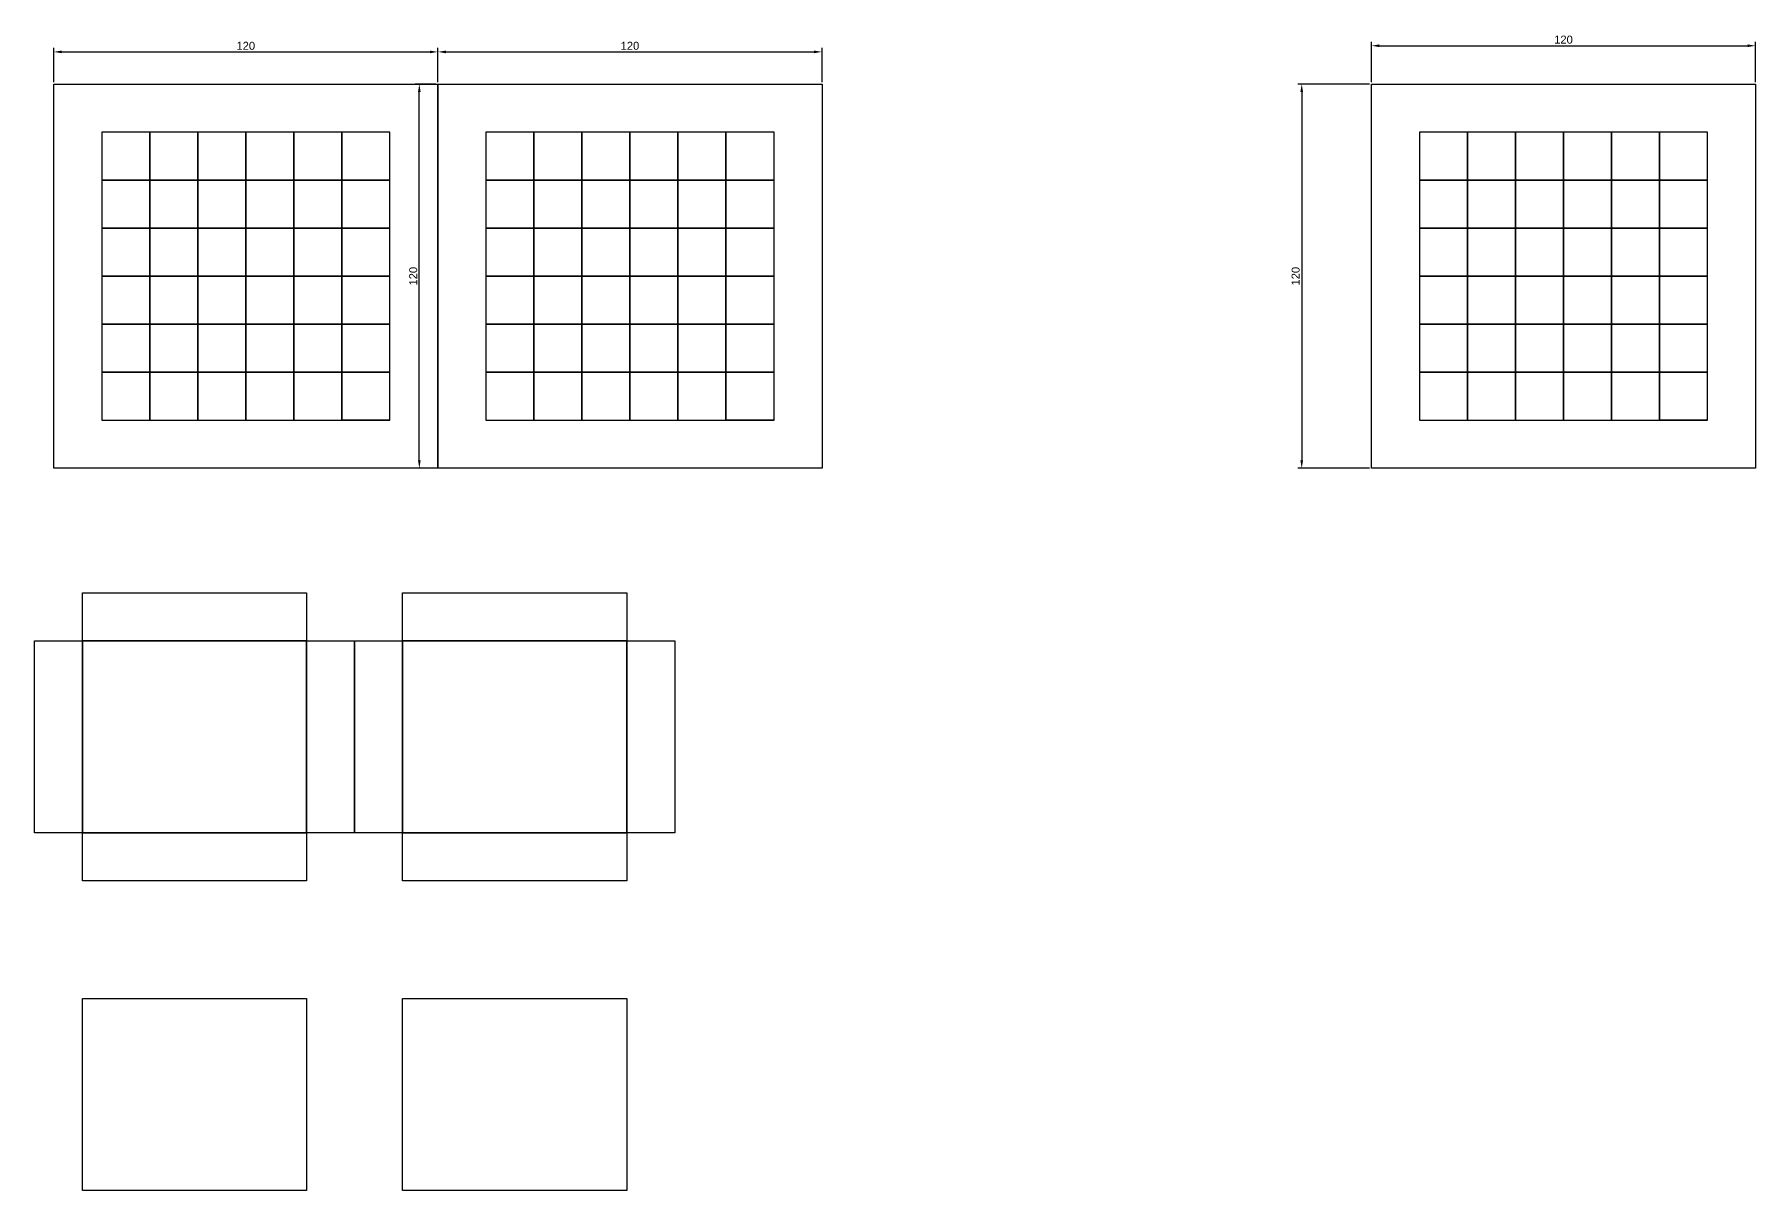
# Model space of a CAD drawing. Header units: centimetres. Extents: x 1433 to 2411, y 1897 to 2531.
# Drawn here: x 1873 to 2411, y 1897 to 2258 of the extents above; entities that cross this region are included whole.
import ezdxf

# ---------------------------------------------------------------- set-up
doc = ezdxf.new("R2010")
doc.units = ezdxf.units.CM
doc.styles.get("Standard").update_dxf_attribs({"font": 'Arial.ttf'})
doc.dimstyles.new('ISO-25', dxfattribs={"dimtxt": 2.5, "dimasz": 2.5, "dimexe": 1.25, "dimexo": 0.625, "dimtad": 1, "dimtxsty": 'Standard', "dimcen": 2.5, "dimadec": 0, "dimazin": 0, "dimtfac": 1, "dimtmove": 0, "dimatfit": 3, "dimfxl": 1, "dimarcsym": 0})

# ---------------------------------------------------------------- blocks, each defined once
blk = doc.blocks.new('*D3')
at = {"color": 0, "lineweight": -2, "transparency": 16777216}
for p, q in [((2290.21, 2242.66), (2267.81, 2242.66)), ((2269.06, 2240.16), (2269.06, 2125.16)), ((2290.21, 2122.66), (2267.81, 2122.66))]:
    blk.add_line(p, q, dxfattribs=at)
at = {"color": 0, "transparency": 16777216}
for points in [[(2268.65, 2240.16), (2269.48, 2240.16), (2269.06, 2242.66)], [(2268.65, 2125.16), (2269.48, 2125.16), (2269.06, 2122.66)]]:
    blk.add_solid(points, dxfattribs=at)
at = {"layer": 'Defpoints', "color": 0, "transparency": 16777216}
for p in [(2290.83, 2242.66), (2269.06, 2122.66), (2290.83, 2122.66)]:
    blk.add_point(p, dxfattribs=at)
at = {"color": 0, "transparency": 16777216, "insert": (2267.17, 2182.66), "char_height": 2.5, "attachment_point": 5, "rotation": 90}
blk.add_mtext('120', dxfattribs=at)
blk = doc.blocks.new('*D4')
at = {"color": 0, "lineweight": -2, "transparency": 16777216}
for p, q in [((2290.83, 2243.29), (2290.83, 2255.88)), ((2293.33, 2254.63), (2408.33, 2254.63)), ((2410.83, 2243.29), (2410.83, 2255.88))]:
    blk.add_line(p, q, dxfattribs=at)
at = {"color": 0, "transparency": 16777216}
for points in [[(2293.33, 2255.05), (2293.33, 2254.21), (2290.83, 2254.63)], [(2408.33, 2255.05), (2408.33, 2254.21), (2410.83, 2254.63)]]:
    blk.add_solid(points, dxfattribs=at)
at = {"layer": 'Defpoints', "color": 0, "transparency": 16777216}
for p in [(2410.83, 2254.63), (2290.83, 2242.66), (2410.83, 2242.66)]:
    blk.add_point(p, dxfattribs=at)
at = {"color": 0, "transparency": 16777216, "insert": (2350.83, 2256.52), "char_height": 2.5, "attachment_point": 5}
blk.add_mtext('120', dxfattribs=at)
blk = doc.blocks.new('*D13')
at = {"color": 0, "lineweight": -2, "transparency": 16777216}
for p, q in [((1879.22, 2243.29), (1879.22, 2253.96)), ((1881.72, 2252.71), (1996.72, 2252.71)), ((1999.22, 2243.29), (1999.22, 2253.96))]:
    blk.add_line(p, q, dxfattribs=at)
at = {"color": 0, "transparency": 16777216}
for points in [[(1881.72, 2253.12), (1881.72, 2252.29), (1879.22, 2252.71)], [(1996.72, 2253.12), (1996.72, 2252.29), (1999.22, 2252.71)]]:
    blk.add_solid(points, dxfattribs=at)
at = {"layer": 'Defpoints', "color": 0, "transparency": 16777216}
for p in [(1999.22, 2252.71), (1879.22, 2242.66), (1999.22, 2242.66)]:
    blk.add_point(p, dxfattribs=at)
at = {"color": 0, "transparency": 16777216, "insert": (1939.22, 2254.6), "char_height": 2.5, "attachment_point": 5}
blk.add_mtext('120', dxfattribs=at)
blk = doc.blocks.new('*D14')
at = {"color": 0, "lineweight": -2, "transparency": 16777216}
for p, q in [((1998.6, 2242.66), (1992.18, 2242.66)), ((1993.43, 2125.16), (1993.43, 2240.16)), ((1998.6, 2122.66), (1992.18, 2122.66))]:
    blk.add_line(p, q, dxfattribs=at)
at = {"color": 0, "transparency": 16777216}
for points in [[(1993.01, 2240.16), (1993.85, 2240.16), (1993.43, 2242.66)], [(1993.01, 2125.16), (1993.85, 2125.16), (1993.43, 2122.66)]]:
    blk.add_solid(points, dxfattribs=at)
at = {"layer": 'Defpoints', "color": 0, "transparency": 16777216}
for p in [(1993.43, 2242.66), (1999.22, 2242.66), (1999.22, 2122.66)]:
    blk.add_point(p, dxfattribs=at)
at = {"color": 0, "transparency": 16777216, "insert": (1991.54, 2182.66), "char_height": 2.5, "attachment_point": 5, "rotation": 90}
blk.add_mtext('120', dxfattribs=at)
blk = doc.blocks.new('*D15')
at = {"color": 0, "lineweight": -2, "transparency": 16777216}
for p, q in [((1999.22, 2243.29), (1999.22, 2253.96)), ((2001.72, 2252.71), (2116.72, 2252.71)), ((2119.22, 2243.29), (2119.22, 2253.96))]:
    blk.add_line(p, q, dxfattribs=at)
at = {"color": 0, "transparency": 16777216}
for points in [[(2001.72, 2253.12), (2001.72, 2252.29), (1999.22, 2252.71)], [(2116.72, 2253.12), (2116.72, 2252.29), (2119.22, 2252.71)]]:
    blk.add_solid(points, dxfattribs=at)
at = {"layer": 'Defpoints', "color": 0, "transparency": 16777216}
for p in [(2119.22, 2252.71), (1999.22, 2242.66), (2119.22, 2242.66)]:
    blk.add_point(p, dxfattribs=at)
at = {"color": 0, "transparency": 16777216, "insert": (2059.22, 2254.6), "char_height": 2.5, "attachment_point": 5}
blk.add_mtext('120', dxfattribs=at)

msp = doc.modelspace()

# ---------------------------------------------------------------- linework, layer by layer
for p, q in [((1984.224, 2137.662), (1969.224, 2137.662)), ((2104.224, 2137.662), (2089.224, 2137.662)), ((2395.832, 2137.662), (2380.832, 2137.662))]:
    msp.add_line(p, q)
for points in [[(1879.224, 2242.662), (2119.224, 2242.662), (2119.224, 2122.662), (1879.224, 2122.662), (1879.224, 2242.662)], [(1879.224, 2242.662), (1999.224, 2242.662), (1999.224, 2122.662), (1879.224, 2122.662), (1879.224, 2242.662)], [(1999.224, 2242.662), (2119.224, 2242.662), (2119.224, 2122.662), (1999.224, 2122.662), (1999.224, 2242.662)], [(2290.832, 2242.662), (2410.832, 2242.662), (2410.832, 2122.662), (2290.832, 2122.662), (2290.832, 2242.662)], [(1894.224, 2227.662), (1894.224, 2212.662), (1909.224, 2212.662), (1909.224, 2227.662), (1894.224, 2227.662)], [(1909.224, 2227.662), (1909.224, 2212.662), (1924.224, 2212.662), (1924.224, 2227.662), (1909.224, 2227.662)], [(1924.224, 2227.662), (1924.224, 2212.662), (1939.224, 2212.662), (1939.224, 2227.662), (1924.224, 2227.662)], [(1939.224, 2227.662), (1939.224, 2212.662), (1954.224, 2212.662), (1954.224, 2227.662), (1939.224, 2227.662)], [(1954.224, 2227.662), (1954.224, 2212.662), (1969.224, 2212.662), (1969.224, 2227.662), (1954.224, 2227.662)], [(1969.224, 2227.662), (1969.224, 2212.662), (1984.224, 2212.662), (1984.224, 2227.662), (1969.224, 2227.662)], [(2014.224, 2227.662), (2014.224, 2212.662), (2029.224, 2212.662), (2029.224, 2227.662), (2014.224, 2227.662)], [(2029.224, 2227.662), (2029.224, 2212.662), (2044.224, 2212.662), (2044.224, 2227.662), (2029.224, 2227.662)], [(2044.224, 2227.662), (2044.224, 2212.662), (2059.224, 2212.662), (2059.224, 2227.662), (2044.224, 2227.662)], [(2059.224, 2227.662), (2059.224, 2212.662), (2074.224, 2212.662), (2074.224, 2227.662), (2059.224, 2227.662)], [(2074.224, 2227.662), (2074.224, 2212.662), (2089.224, 2212.662), (2089.224, 2227.662), (2074.224, 2227.662)], [(2089.224, 2227.662), (2089.224, 2212.662), (2104.224, 2212.662), (2104.224, 2227.662), (2089.224, 2227.662)], [(2305.832, 2227.662), (2305.832, 2212.662), (2320.832, 2212.662), (2320.832, 2227.662), (2305.832, 2227.662)], [(2320.832, 2227.662), (2320.832, 2212.662), (2335.832, 2212.662), (2335.832, 2227.662), (2320.832, 2227.662)], [(2335.832, 2227.662), (2335.832, 2212.662), (2350.832, 2212.662), (2350.832, 2227.662), (2335.832, 2227.662)], [(2350.832, 2227.662), (2350.832, 2212.662), (2365.832, 2212.662), (2365.832, 2227.662), (2350.832, 2227.662)], [(2365.832, 2227.662), (2365.832, 2212.662), (2380.832, 2212.662), (2380.832, 2227.662), (2365.832, 2227.662)], [(2380.832, 2227.662), (2380.832, 2212.662), (2395.832, 2212.662), (2395.832, 2227.662), (2380.832, 2227.662)], [(1894.224, 2212.662), (1894.224, 2197.662), (1909.224, 2197.662), (1909.224, 2212.662), (1894.224, 2212.662)], [(1909.224, 2212.662), (1909.224, 2197.662), (1924.224, 2197.662), (1924.224, 2212.662), (1909.224, 2212.662)], [(1924.224, 2212.662), (1924.224, 2197.662), (1939.224, 2197.662), (1939.224, 2212.662), (1924.224, 2212.662)], [(1939.224, 2212.662), (1939.224, 2197.662), (1954.224, 2197.662), (1954.224, 2212.662), (1939.224, 2212.662)], [(1954.224, 2212.662), (1954.224, 2197.662), (1969.224, 2197.662), (1969.224, 2212.662), (1954.224, 2212.662)], [(1969.224, 2212.662), (1969.224, 2197.662), (1984.224, 2197.662), (1984.224, 2212.662), (1969.224, 2212.662)], [(2014.224, 2212.662), (2014.224, 2197.662), (2029.224, 2197.662), (2029.224, 2212.662), (2014.224, 2212.662)], [(2029.224, 2212.662), (2029.224, 2197.662), (2044.224, 2197.662), (2044.224, 2212.662), (2029.224, 2212.662)], [(2044.224, 2212.662), (2044.224, 2197.662), (2059.224, 2197.662), (2059.224, 2212.662), (2044.224, 2212.662)], [(2059.224, 2212.662), (2059.224, 2197.662), (2074.224, 2197.662), (2074.224, 2212.662), (2059.224, 2212.662)], [(2074.224, 2212.662), (2074.224, 2197.662), (2089.224, 2197.662), (2089.224, 2212.662), (2074.224, 2212.662)], [(2089.224, 2212.662), (2089.224, 2197.662), (2104.224, 2197.662), (2104.224, 2212.662), (2089.224, 2212.662)], [(2305.832, 2212.662), (2305.832, 2197.662), (2320.832, 2197.662), (2320.832, 2212.662), (2305.832, 2212.662)], [(2320.832, 2212.662), (2320.832, 2197.662), (2335.832, 2197.662), (2335.832, 2212.662), (2320.832, 2212.662)], [(2335.832, 2212.662), (2335.832, 2197.662), (2350.832, 2197.662), (2350.832, 2212.662), (2335.832, 2212.662)], [(2350.832, 2212.662), (2350.832, 2197.662), (2365.832, 2197.662), (2365.832, 2212.662), (2350.832, 2212.662)], [(2365.832, 2212.662), (2365.832, 2197.662), (2380.832, 2197.662), (2380.832, 2212.662), (2365.832, 2212.662)], [(2380.832, 2212.662), (2380.832, 2197.662), (2395.832, 2197.662), (2395.832, 2212.662), (2380.832, 2212.662)], [(1894.224, 2197.662), (1894.224, 2182.662), (1909.224, 2182.662), (1909.224, 2197.662), (1894.224, 2197.662)], [(1909.224, 2197.662), (1909.224, 2182.662), (1924.224, 2182.662), (1924.224, 2197.662), (1909.224, 2197.662)], [(1924.224, 2197.662), (1924.224, 2182.662), (1939.224, 2182.662), (1939.224, 2197.662), (1924.224, 2197.662)], [(1939.224, 2197.662), (1939.224, 2182.662), (1954.224, 2182.662), (1954.224, 2197.662), (1939.224, 2197.662)], [(1954.224, 2197.662), (1954.224, 2182.662), (1969.224, 2182.662), (1969.224, 2197.662), (1954.224, 2197.662)], [(1969.224, 2197.662), (1969.224, 2182.662), (1984.224, 2182.662), (1984.224, 2197.662), (1969.224, 2197.662)], [(2014.224, 2197.662), (2014.224, 2182.662), (2029.224, 2182.662), (2029.224, 2197.662), (2014.224, 2197.662)], [(2029.224, 2197.662), (2029.224, 2182.662), (2044.224, 2182.662), (2044.224, 2197.662), (2029.224, 2197.662)], [(2044.224, 2197.662), (2044.224, 2182.662), (2059.224, 2182.662), (2059.224, 2197.662), (2044.224, 2197.662)], [(2059.224, 2197.662), (2059.224, 2182.662), (2074.224, 2182.662), (2074.224, 2197.662), (2059.224, 2197.662)], [(2074.224, 2197.662), (2074.224, 2182.662), (2089.224, 2182.662), (2089.224, 2197.662), (2074.224, 2197.662)], [(2089.224, 2197.662), (2089.224, 2182.662), (2104.224, 2182.662), (2104.224, 2197.662), (2089.224, 2197.662)], [(2305.832, 2197.662), (2305.832, 2182.662), (2320.832, 2182.662), (2320.832, 2197.662), (2305.832, 2197.662)], [(2320.832, 2197.662), (2320.832, 2182.662), (2335.832, 2182.662), (2335.832, 2197.662), (2320.832, 2197.662)], [(2335.832, 2197.662), (2335.832, 2182.662), (2350.832, 2182.662), (2350.832, 2197.662), (2335.832, 2197.662)], [(2350.832, 2197.662), (2350.832, 2182.662), (2365.832, 2182.662), (2365.832, 2197.662), (2350.832, 2197.662)], [(2365.832, 2197.662), (2365.832, 2182.662), (2380.832, 2182.662), (2380.832, 2197.662), (2365.832, 2197.662)], [(2380.832, 2197.662), (2380.832, 2182.662), (2395.832, 2182.662), (2395.832, 2197.662), (2380.832, 2197.662)], [(1894.224, 2182.662), (1894.224, 2167.662), (1909.224, 2167.662), (1909.224, 2182.662), (1894.224, 2182.662)], [(1909.224, 2182.662), (1909.224, 2167.662), (1924.224, 2167.662), (1924.224, 2182.662), (1909.224, 2182.662)], [(1924.224, 2182.662), (1924.224, 2167.662), (1939.224, 2167.662), (1939.224, 2182.662), (1924.224, 2182.662)], [(1939.224, 2182.662), (1939.224, 2167.662), (1954.224, 2167.662), (1954.224, 2182.662), (1939.224, 2182.662)], [(1954.224, 2182.662), (1954.224, 2167.662), (1969.224, 2167.662), (1969.224, 2182.662), (1954.224, 2182.662)], [(1969.224, 2182.662), (1969.224, 2167.662), (1984.224, 2167.662), (1984.224, 2182.662), (1969.224, 2182.662)], [(2014.224, 2182.662), (2014.224, 2167.662), (2029.224, 2167.662), (2029.224, 2182.662), (2014.224, 2182.662)], [(2029.224, 2182.662), (2029.224, 2167.662), (2044.224, 2167.662), (2044.224, 2182.662), (2029.224, 2182.662)], [(2044.224, 2182.662), (2044.224, 2167.662), (2059.224, 2167.662), (2059.224, 2182.662), (2044.224, 2182.662)], [(2059.224, 2182.662), (2059.224, 2167.662), (2074.224, 2167.662), (2074.224, 2182.662), (2059.224, 2182.662)], [(2074.224, 2182.662), (2074.224, 2167.662), (2089.224, 2167.662), (2089.224, 2182.662), (2074.224, 2182.662)], [(2089.224, 2182.662), (2089.224, 2167.662), (2104.224, 2167.662), (2104.224, 2182.662), (2089.224, 2182.662)], [(2305.832, 2182.662), (2305.832, 2167.662), (2320.832, 2167.662), (2320.832, 2182.662), (2305.832, 2182.662)], [(2320.832, 2182.662), (2320.832, 2167.662), (2335.832, 2167.662), (2335.832, 2182.662), (2320.832, 2182.662)], [(2335.832, 2182.662), (2335.832, 2167.662), (2350.832, 2167.662), (2350.832, 2182.662), (2335.832, 2182.662)], [(2350.832, 2182.662), (2350.832, 2167.662), (2365.832, 2167.662), (2365.832, 2182.662), (2350.832, 2182.662)], [(2365.832, 2182.662), (2365.832, 2167.662), (2380.832, 2167.662), (2380.832, 2182.662), (2365.832, 2182.662)], [(2380.832, 2182.662), (2380.832, 2167.662), (2395.832, 2167.662), (2395.832, 2182.662), (2380.832, 2182.662)], [(1894.224, 2167.662), (1894.224, 2152.662), (1909.224, 2152.662), (1909.224, 2167.662), (1894.224, 2167.662)], [(1909.224, 2167.662), (1909.224, 2152.662), (1924.224, 2152.662), (1924.224, 2167.662), (1909.224, 2167.662)], [(1924.224, 2167.662), (1924.224, 2152.662), (1939.224, 2152.662), (1939.224, 2167.662), (1924.224, 2167.662)], [(1939.224, 2167.662), (1939.224, 2152.662), (1954.224, 2152.662), (1954.224, 2167.662), (1939.224, 2167.662)], [(1954.224, 2167.662), (1954.224, 2152.662), (1969.224, 2152.662), (1969.224, 2167.662), (1954.224, 2167.662)], [(1969.224, 2167.662), (1969.224, 2152.662), (1984.224, 2152.662), (1984.224, 2167.662), (1969.224, 2167.662)], [(2014.224, 2167.662), (2014.224, 2152.662), (2029.224, 2152.662), (2029.224, 2167.662), (2014.224, 2167.662)], [(2029.224, 2167.662), (2029.224, 2152.662), (2044.224, 2152.662), (2044.224, 2167.662), (2029.224, 2167.662)], [(2044.224, 2167.662), (2044.224, 2152.662), (2059.224, 2152.662), (2059.224, 2167.662), (2044.224, 2167.662)], [(2059.224, 2167.662), (2059.224, 2152.662), (2074.224, 2152.662), (2074.224, 2167.662), (2059.224, 2167.662)], [(2074.224, 2167.662), (2074.224, 2152.662), (2089.224, 2152.662), (2089.224, 2167.662), (2074.224, 2167.662)], [(2089.224, 2167.662), (2089.224, 2152.662), (2104.224, 2152.662), (2104.224, 2167.662), (2089.224, 2167.662)], [(2305.832, 2167.662), (2305.832, 2152.662), (2320.832, 2152.662), (2320.832, 2167.662), (2305.832, 2167.662)], [(2320.832, 2167.662), (2320.832, 2152.662), (2335.832, 2152.662), (2335.832, 2167.662), (2320.832, 2167.662)], [(2335.832, 2167.662), (2335.832, 2152.662), (2350.832, 2152.662), (2350.832, 2167.662), (2335.832, 2167.662)], [(2350.832, 2167.662), (2350.832, 2152.662), (2365.832, 2152.662), (2365.832, 2167.662), (2350.832, 2167.662)], [(2365.832, 2167.662), (2365.832, 2152.662), (2380.832, 2152.662), (2380.832, 2167.662), (2365.832, 2167.662)], [(2380.832, 2167.662), (2380.832, 2152.662), (2395.832, 2152.662), (2395.832, 2167.662), (2380.832, 2167.662)], [(1894.224, 2152.662), (1894.224, 2137.662), (1909.224, 2137.662), (1909.224, 2152.662), (1894.224, 2152.662)], [(1909.224, 2152.662), (1909.224, 2137.662), (1924.224, 2137.662), (1924.224, 2152.662), (1909.224, 2152.662)], [(1924.224, 2152.662), (1924.224, 2137.662), (1939.224, 2137.662), (1939.224, 2152.662), (1924.224, 2152.662)], [(1939.224, 2152.662), (1939.224, 2137.662), (1954.224, 2137.662), (1954.224, 2152.662), (1939.224, 2152.662)], [(1954.224, 2152.662), (1954.224, 2137.662), (1969.224, 2137.662), (1969.224, 2152.662), (1954.224, 2152.662)], [(1969.224, 2152.662), (1969.224, 2137.662), (1984.224, 2137.662), (1984.224, 2152.662), (1969.224, 2152.662)], [(2014.224, 2152.662), (2014.224, 2137.662), (2029.224, 2137.662), (2029.224, 2152.662), (2014.224, 2152.662)], [(2029.224, 2152.662), (2029.224, 2137.662), (2044.224, 2137.662), (2044.224, 2152.662), (2029.224, 2152.662)], [(2044.224, 2152.662), (2044.224, 2137.662), (2059.224, 2137.662), (2059.224, 2152.662), (2044.224, 2152.662)], [(2059.224, 2152.662), (2059.224, 2137.662), (2074.224, 2137.662), (2074.224, 2152.662), (2059.224, 2152.662)], [(2074.224, 2152.662), (2074.224, 2137.662), (2089.224, 2137.662), (2089.224, 2152.662), (2074.224, 2152.662)], [(2089.224, 2152.662), (2089.224, 2137.662), (2104.224, 2137.662), (2104.224, 2152.662), (2089.224, 2152.662)], [(2305.832, 2152.662), (2305.832, 2137.662), (2320.832, 2137.662), (2320.832, 2152.662), (2305.832, 2152.662)], [(2320.832, 2152.662), (2320.832, 2137.662), (2335.832, 2137.662), (2335.832, 2152.662), (2320.832, 2152.662)], [(2335.832, 2152.662), (2335.832, 2137.662), (2350.832, 2137.662), (2350.832, 2152.662), (2335.832, 2152.662)], [(2350.832, 2152.662), (2350.832, 2137.662), (2365.832, 2137.662), (2365.832, 2152.662), (2350.832, 2152.662)], [(2365.832, 2152.662), (2365.832, 2137.662), (2380.832, 2137.662), (2380.832, 2152.662), (2365.832, 2152.662)], [(2380.832, 2152.662), (2380.832, 2137.662), (2395.832, 2137.662), (2395.832, 2152.662), (2380.832, 2152.662)], [(1888.198, 2068.817), (1888.198, 2083.817), (1958.198, 2083.817), (1958.198, 2068.817), (1888.198, 2068.817)], [(1988.198, 2068.817), (1988.198, 2083.817), (2058.198, 2083.817), (2058.198, 2068.817), (1988.198, 2068.817)], [(1888.198, 2008.817), (1873.198, 2008.817), (1873.198, 2068.817), (1888.198, 2068.817), (1888.198, 2008.817)], [(1888.198, 2068.817), (1958.198, 2068.817), (1958.198, 2008.817), (1888.198, 2008.817), (1888.198, 2068.817)], [(1958.198, 2068.817), (1973.198, 2068.817), (1973.198, 2008.817), (1958.198, 2008.817), (1958.198, 2068.817)], [(1988.198, 2008.817), (1973.198, 2008.817), (1973.198, 2068.817), (1988.198, 2068.817), (1988.198, 2008.817)], [(1988.198, 2068.817), (2058.198, 2068.817), (2058.198, 2008.817), (1988.198, 2008.817), (1988.198, 2068.817)], [(2058.198, 2068.817), (2073.198, 2068.817), (2073.198, 2008.817), (2058.198, 2008.817), (2058.198, 2068.817)], [(1958.198, 2008.817), (1958.198, 1993.817), (1888.198, 1993.817), (1888.198, 2008.817), (1958.198, 2008.817)], [(2058.198, 2008.817), (2058.198, 1993.817), (1988.198, 1993.817), (1988.198, 2008.817), (2058.198, 2008.817)], [(1888.198, 1957.101), (1958.198, 1957.101), (1958.198, 1897.101), (1888.198, 1897.101), (1888.198, 1957.101)], [(1988.198, 1957.101), (2058.198, 1957.101), (2058.198, 1897.101), (1988.198, 1897.101), (1988.198, 1957.101)]]:
    msp.add_lwpolyline(points)

# ---------------------------------------------------------------- dimensions: what is measured, and where the dimension line sits
dim = msp.add_linear_dim(base=(2410.832, 2254.63), p1=(2290.832, 2242.662), p2=(2410.832, 2242.662), dimstyle='ISO-25')
dim.commit()
dim.dimension.update_dxf_attribs({"geometry": '*D4', "text_midpoint": (2350.832, 2256.522)})
at = {"color": 1}
for base, p1, p2, picture, middle in [((1999.224, 2252.705), (1879.224, 2242.662), (1999.224, 2242.662), '*D13', (1939.224, 2254.597)), ((2119.224, 2252.705), (1999.224, 2242.662), (2119.224, 2242.662), '*D15', (2059.224, 2254.597))]:
    dim = msp.add_linear_dim(base=base, p1=p1, p2=p2, dimstyle='ISO-25', dxfattribs=at)
    dim.commit()
    dim.dimension.update_dxf_attribs({"geometry": picture, "text_midpoint": middle})
dim = msp.add_linear_dim(base=(1993.43, 2242.662), p1=(1999.224, 2122.662), p2=(1999.224, 2242.662), angle=90, dimstyle='ISO-25', dxfattribs=at)
dim.commit()
dim.dimension.update_dxf_attribs({"geometry": '*D14', "text_midpoint": (1991.538, 2182.662)})
dim = msp.add_linear_dim(base=(2269.065, 2122.662), p1=(2290.832, 2242.662), p2=(2290.832, 2122.662), angle=90, dimstyle='ISO-25')
dim.commit()
dim.dimension.update_dxf_attribs({"geometry": '*D3', "text_midpoint": (2267.173, 2182.662)})

doc.saveas('drawing.dxf')
